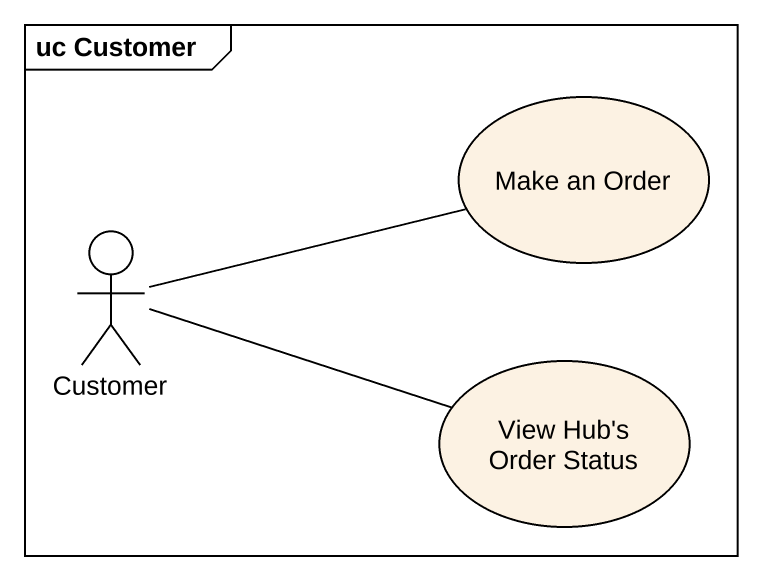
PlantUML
@startuml
mainframe uc Customer
usecase "Make an Order" as Make_an_Order
actor Customer
usecase "View Hub's Order Status" as View_Hub_s_Order_Status
Customer -right- Make_an_Order
Customer -right- View_Hub_s_Order_Status
@enduml
